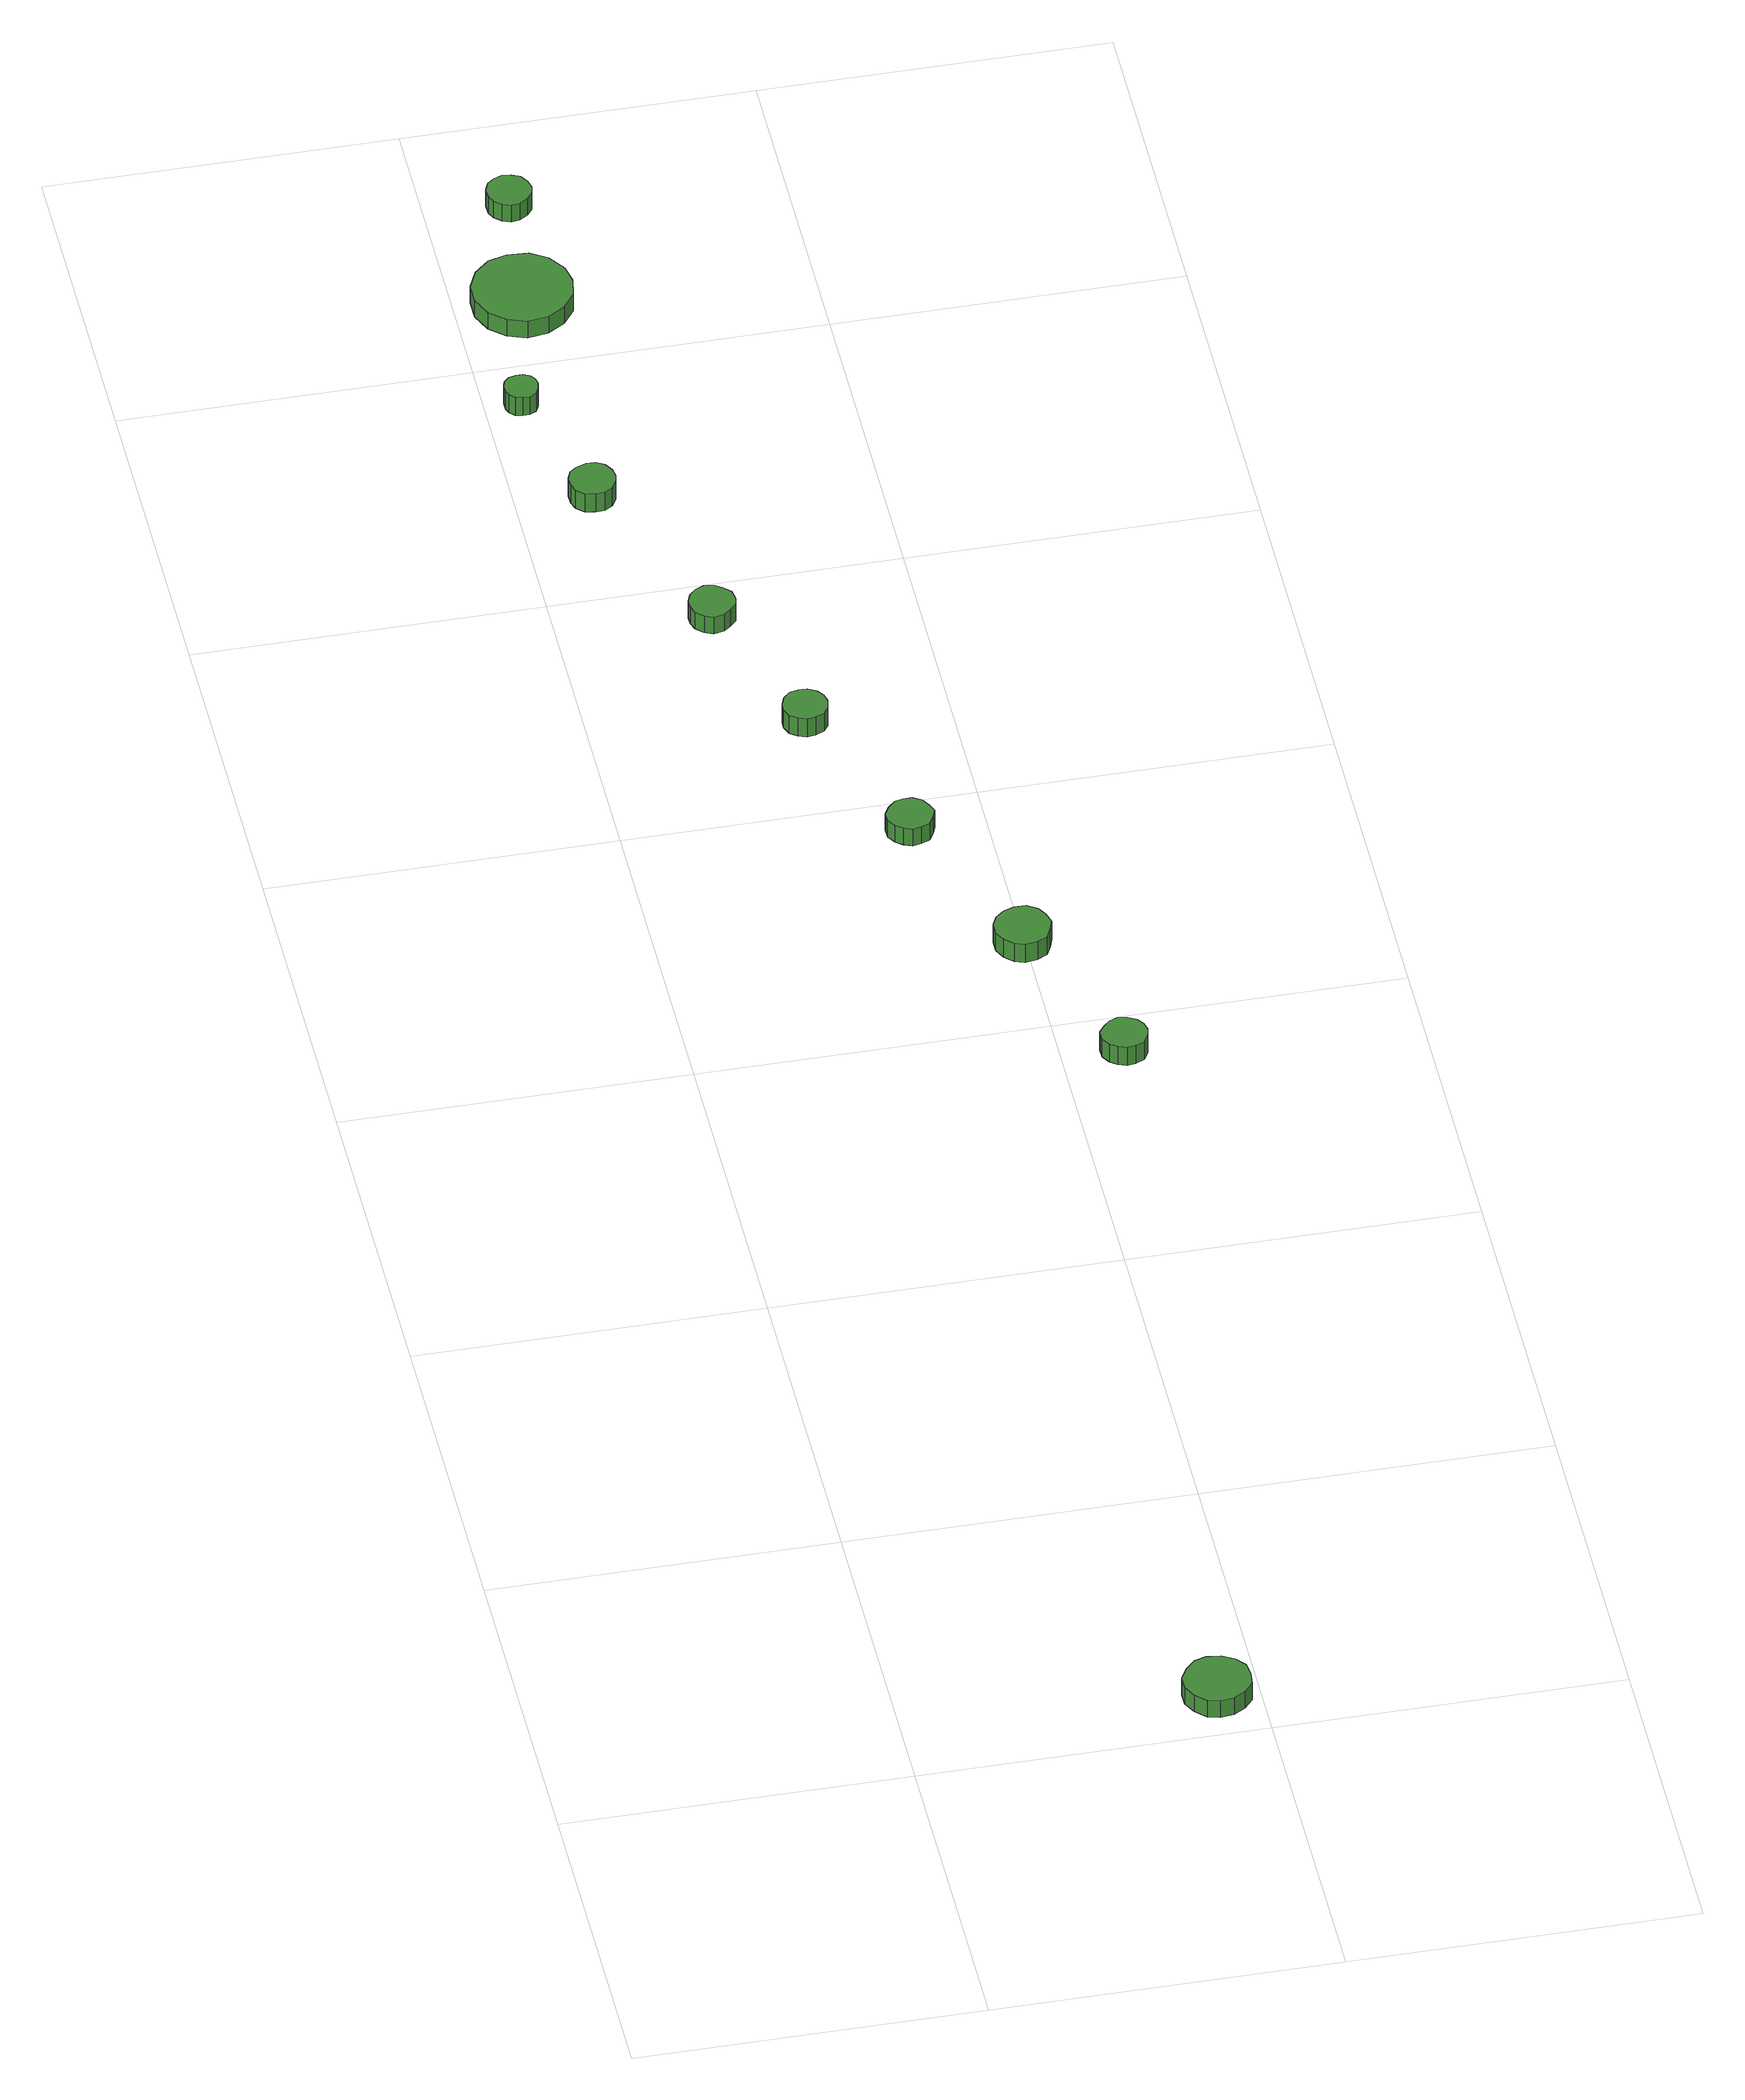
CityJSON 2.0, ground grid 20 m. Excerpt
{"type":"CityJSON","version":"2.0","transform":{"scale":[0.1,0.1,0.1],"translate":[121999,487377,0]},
"CityObjects":{
"tree1":{"type":"SolitaryVegetationObject","attributes":{"function":"something"},"geometry":[{"type":"MultiSurface","lod":"1","boundaries":[[[0,1,2,3,4,5,6,7,8,9,10,11,12,13,14]],[[15,16,17,18,19,20,21,22,23,24,25,26,27,28,29]],[[0,29,28,1]],[[1,28,27,2]],[[2,27,26,3]],[[3,26,25,4]],[[4,25,24,5]],[[5,24,23,6]],[[6,23,22,7]],[[7,22,21,8]],[[8,21,20,9]],[[9,20,19,10]],[[10,19,18,11]],[[11,18,17,12]],[[12,17,16,13]],[[13,16,15,14]],[[14,15,29,0]]]}]},
"tree2":{"type":"SolitaryVegetationObject","attributes":{"function":"something"},"geometry":[{"type":"MultiSurface","lod":"1","boundaries":[[[30,31,32,33,34,35,36,37,38,39,40,41,42,43,44]],[[45,46,47,48,49,50,51,52,53,54,55,56,57,58,59]],[[30,59,58,31]],[[31,58,57,32]],[[32,57,56,33]],[[33,56,55,34]],[[34,55,54,35]],[[35,54,53,36]],[[36,53,52,37]],[[37,52,51,38]],[[38,51,50,39]],[[39,50,49,40]],[[40,49,48,41]],[[41,48,47,42]],[[42,47,46,43]],[[43,46,45,44]],[[44,45,59,30]]]}]},
"tree3":{"type":"SolitaryVegetationObject","attributes":{"function":"something"},"geometry":[{"type":"MultiSurface","lod":"1","boundaries":[[[60,61,62,63,64,65,66,67,68,69,70,71,72,73,74]],[[75,76,77,78,79,80,81,82,83,84,85,86,87,88,89]],[[60,89,88,61]],[[61,88,87,62]],[[62,87,86,63]],[[63,86,85,64]],[[64,85,84,65]],[[65,84,83,66]],[[66,83,82,67]],[[67,82,81,68]],[[68,81,80,69]],[[69,80,79,70]],[[70,79,78,71]],[[71,78,77,72]],[[72,77,76,73]],[[73,76,75,74]],[[74,75,89,60]]]}]},
"tree4":{"type":"SolitaryVegetationObject","attributes":{"function":"something"},"geometry":[{"type":"MultiSurface","lod":"1","boundaries":[[[90,91,92,93,94,95,96,97,98,99,100,101,102,103,104]],[[105,106,107,108,109,110,111,112,113,114,115,116,117,118,119]],[[90,119,118,91]],[[91,118,117,92]],[[92,117,116,93]],[[93,116,115,94]],[[94,115,114,95]],[[95,114,113,96]],[[96,113,112,97]],[[97,112,111,98]],[[98,111,110,99]],[[99,110,109,100]],[[100,109,108,101]],[[101,108,107,102]],[[102,107,106,103]],[[103,106,105,104]],[[104,105,119,90]]]}]},
"tree5":{"type":"SolitaryVegetationObject","attributes":{"function":"something"},"geometry":[{"type":"MultiSurface","lod":"1","boundaries":[[[120,121,122,123,124,125,126,127,128,129,130,131,132,133,134]],[[135,136,137,138,139,140,141,142,143,144,145,146,147,148,149]],[[120,149,148,121]],[[121,148,147,122]],[[122,147,146,123]],[[123,146,145,124]],[[124,145,144,125]],[[125,144,143,126]],[[126,143,142,127]],[[127,142,141,128]],[[128,141,140,129]],[[129,140,139,130]],[[130,139,138,131]],[[131,138,137,132]],[[132,137,136,133]],[[133,136,135,134]],[[134,135,149,120]]]}]},
"tree6":{"type":"SolitaryVegetationObject","attributes":{"function":"something"},"geometry":[{"type":"MultiSurface","lod":"1","boundaries":[[[150,151,152,153,154,155,156,157,158,159,160,161,162,163,164]],[[165,166,167,168,169,170,171,172,173,174,175,176,177,178,179]],[[150,179,178,151]],[[151,178,177,152]],[[152,177,176,153]],[[153,176,175,154]],[[154,175,174,155]],[[155,174,173,156]],[[156,173,172,157]],[[157,172,171,158]],[[158,171,170,159]],[[159,170,169,160]],[[160,169,168,161]],[[161,168,167,162]],[[162,167,166,163]],[[163,166,165,164]],[[164,165,179,150]]]}]},
"tree7":{"type":"SolitaryVegetationObject","attributes":{"function":"something"},"geometry":[{"type":"MultiSurface","lod":"1","boundaries":[[[180,181,182,183,184,185,186,187,188,189,190,191,192,193,194]],[[195,196,197,198,199,200,201,202,203,204,205,206,207,208,209]],[[180,209,208,181]],[[181,208,207,182]],[[182,207,206,183]],[[183,206,205,184]],[[184,205,204,185]],[[185,204,203,186]],[[186,203,202,187]],[[187,202,201,188]],[[188,201,200,189]],[[189,200,199,190]],[[190,199,198,191]],[[191,198,197,192]],[[192,197,196,193]],[[193,196,195,194]],[[194,195,209,180]]]}]},
"tree8":{"type":"SolitaryVegetationObject","attributes":{"function":"something"},"geometry":[{"type":"MultiSurface","lod":"1","boundaries":[[[210,211,212,213,214,215,216,217,218,219,220,221,222,223,224]],[[225,226,227,228,229,230,231,232,233,234,235,236,237,238,239]],[[210,239,238,211]],[[211,238,237,212]],[[212,237,236,213]],[[213,236,235,214]],[[214,235,234,215]],[[215,234,233,216]],[[216,233,232,217]],[[217,232,231,218]],[[218,231,230,219]],[[219,230,229,220]],[[220,229,228,221]],[[221,228,227,222]],[[222,227,226,223]],[[223,226,225,224]],[[224,225,239,210]]]}]},
"tree9":{"type":"SolitaryVegetationObject","attributes":{"function":"something"},"geometry":[{"type":"MultiSurface","lod":"1","boundaries":[[[240,241,242,243,244,245,246,247,248,249,250,251,252,253,254]],[[255,256,257,258,259,260,261,262,263,264,265,266,267,268,269]],[[240,269,268,241]],[[241,268,267,242]],[[242,267,266,243]],[[243,266,265,244]],[[244,265,264,245]],[[245,264,263,246]],[[246,263,262,247]],[[247,262,261,248]],[[248,261,260,249]],[[249,260,259,250]],[[250,259,258,251]],[[251,258,257,252]],[[252,257,256,253]],[[253,256,255,254]],[[254,255,269,240]]]}]},
"tree10":{"type":"SolitaryVegetationObject","attributes":{"function":"something"},"geometry":[{"type":"MultiSurface","lod":"1","boundaries":[[[270,271,272,273,274,275,276,277,278,279,280,281,282,283,284]],[[285,286,287,288,289,290,291,292,293,294,295,296,297,298,299]],[[270,299,298,271]],[[271,298,297,272]],[[272,297,296,273]],[[273,296,295,274]],[[274,295,294,275]],[[275,294,293,276]],[[276,293,292,277]],[[277,292,291,278]],[[278,291,290,279]],[[279,290,289,280]],[[280,289,288,281]],[[281,288,287,282]],[[282,287,286,283]],[[283,286,285,284]],[[284,285,299,270]]]}]}
},
"vertices":[
[193,24,20],[192,32,20],[187,38,20],[180,42,20],[172,43,20],[165,41,20],[159,35,20],[155,28,20],[155,20,20],[159,13,20],[165,7,20],[172,5,20],[180,6,20],[187,10,20],[192,16,20],[192,16,8],[187,10,8],[180,6,8],[172,5,8],[165,7,8],[159,13,8],[155,20,8],[155,28,8],[159,35,8],[165,41,8],[172,43,8],[180,42,8],[187,38,8],[192,32,8],[193,24,8],
[56,1083,15],[55,1088,15],[52,1093,15],[47,1096,15],[42,1096,15],[36,1094,15],[32,1091,15],[30,1086,15],[30,1080,15],[32,1075,15],[36,1071,15],[42,1070,15],[47,1070,15],[52,1073,15],[55,1078,15],[55,1078,2],[52,1073,2],[47,1070,2],[42,1070,2],[36,1071,2],[32,1075,2],[30,1080,2],[30,1086,2],[32,1091,2],[36,1094,2],[42,1096,2],[47,1096,2],[52,1093,2],[55,1088,2],[56,1083,2],
[30,1167,15],[29,1171,15],[27,1174,15],[23,1176,15],[19,1176,15],[15,1175,15],[12,1172,15],[11,1169,15],[11,1164,15],[12,1161,15],[15,1158,15],[19,1157,15],[23,1157,15],[27,1159,15],[29,1163,15],[29,1163,2],[27,1159,2],[23,1157,2],[19,1157,2],[15,1158,2],[12,1161,2],[11,1164,2],[11,1169,2],[12,1172,2],[15,1175,2],[19,1176,2],[23,1176,2],[27,1174,2],[29,1171,2],[30,1167,2],
[100,971,13],[99,977,13],[95,981,13],[91,984,13],[85,985,13],[80,983,13],[76,979,13],[74,974,13],[74,969,13],[76,964,13],[80,960,13],[85,958,13],[91,959,13],[95,962,13],[99,966,13],[99,966,1],[95,962,1],[91,959,1],[85,958,1],[80,960,1],[76,964,1],[74,969,1],[74,974,1],[76,979,1],[80,983,1],[85,985,1],[91,984,1],[95,981,1],[99,977,1],[100,971,1],
[132,877,13],[131,882,13],[128,886,13],[123,889,13],[118,889,13],[113,888,13],[109,884,13],[107,879,13],[107,874,13],[109,869,13],[113,866,13],[118,864,13],[123,865,13],[128,867,13],[131,871,13],[131,871,0],[128,867,0],[123,865,0],[118,864,0],[113,866,0],[109,869,0],[107,874,0],[107,879,0],[109,884,0],[113,888,0],[118,889,0],[123,889,0],[128,886,0],[131,882,0],[132,877,0],
[171,775,13],[169,780,13],[166,785,13],[161,788,13],[156,788,13],[151,787,13],[147,783,13],[144,778,13],[144,772,13],[147,767,13],[151,764,13],[156,762,13],[161,763,13],[166,765,13],[169,770,13],[169,770,1],[166,765,1],[161,763,1],[156,762,1],[151,764,1],[147,767,1],[144,772,1],[144,778,1],[147,783,1],[151,787,1],[156,788,1],[161,788,1],[166,785,1],[169,780,1],[171,775,1],
[215,671,13],[213,678,13],[210,683,13],[204,687,13],[197,687,13],[191,685,13],[186,681,13],[183,675,13],[183,668,13],[186,662,13],[191,657,13],[197,655,13],[204,656,13],[210,659,13],[213,665,13],[213,665,0],[210,659,0],[204,656,0],[197,655,0],[191,657,0],[186,662,0],[183,668,0],[183,675,0],[186,681,0],[191,685,0],[197,687,0],[204,687,0],[210,683,0],[213,678,0],[215,671,0],
[248,571,14],[247,576,14],[244,580,14],[239,583,14],[234,584,14],[229,582,14],[225,578,14],[222,574,14],[222,568,14],[225,563,14],[229,560,14],[234,558,14],[239,559,14],[244,561,14],[247,566,14],[247,566,1],[244,561,1],[239,559,1],[234,558,1],[229,560,1],[225,563,1],[222,568,1],[222,574,1],[225,578,1],[229,582,1],[234,584,1],[239,583,1],[244,580,1],[247,576,1],[248,571,1],
[66,1249,14],[64,1260,14],[57,1270,14],[47,1276,14],[35,1277,14],[24,1274,14],[15,1266,14],[10,1255,14],[10,1243,14],[15,1232,14],[24,1224,14],[35,1220,14],[47,1222,14],[57,1228,14],[64,1237,14],[64,1237,2],[57,1228,2],[47,1222,2],[35,1220,2],[24,1224,2],[15,1232,2],[10,1243,2],[10,1255,2],[15,1266,2],[24,1274,2],[35,1277,2],[47,1276,2],[57,1270,2],[64,1260,2],[66,1249,2],
[60,1331,13],[59,1336,13],[56,1341,13],[51,1343,13],[46,1344,13],[41,1342,13],[37,1339,13],[35,1334,13],[35,1328,13],[37,1324,13],[41,1320,13],[46,1318,13],[51,1319,13],[56,1322,13],[59,1326,13],[59,1326,1],[56,1322,1],[51,1319,1],[46,1318,1],[41,1320,1],[37,1324,1],[35,1328,1],[35,1334,1],[37,1339,1],[41,1342,1],[46,1344,1],[51,1343,1],[56,1341,1],[59,1336,1],[60,1331,1]
]}
